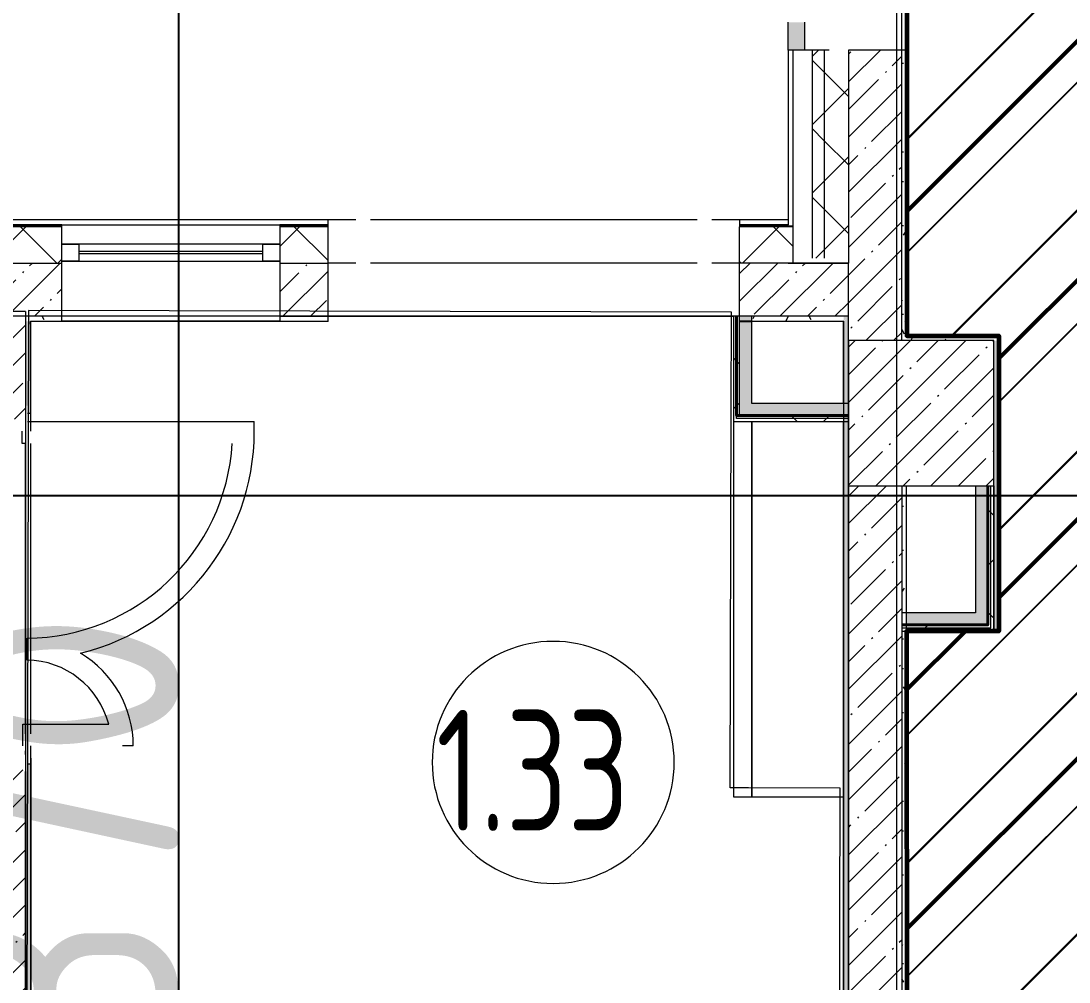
# Model space of a CAD drawing. Header units: millimetres. Extents: x -213911 to 415037, y -3642 to 107391.
# Drawn here: x 38806 to 43136, y 20514 to 24484 of the extents above; entities that cross this region are included whole.
import ezdxf

# ---------------------------------------------------------------- set-up
doc = ezdxf.new("R2010")
doc.units = ezdxf.units.MM
for name, color, linetype, lineweight in [('2)CF1', 5, 'Continuous', 30), ('5.5) Перег WD5', 3, 'Continuous', 40), ('7.20) Демонтаж монтаж', 5, 'Continuous', 60), ('7.4) Одноур. пот. с утеплителем.', 6, 'Continuous', 50), ('7.5.2) Окраска опуска белая', 220, 'Continuous', 60), ('A-AREA-BNDY', 7, 'Continuous', 5), ('A-AREA-IDEN', 7, 'Continuous', 9), ('A-FLOR', 7, 'Continuous', 9), ('A-GLAZ', 7, 'Continuous', 9), ('A-GLAZ-1', 7, 'Continuous', 5), ('A-WALL', 7, 'Continuous', 5), ('I-WALL', 7, 'Continuous', 5), ('S-COLS', 7, 'Continuous', 9), ('S-COLS-1', 7, 'Continuous', 5), ('S-STRS-MBND', 7, 'Continuous', 9), ('Оси', 7, 'Continuous', 9)]:
    doc.layers.add(name, color=color, linetype=linetype, lineweight=lineweight)
doc.layers.add('3) CF3 монтаж', color=152, linetype='Continuous')
doc.layers.add('A-FLOR-PATT-1', color=7, linetype='Continuous', lineweight=9, true_color=0xeef6ff, transparency=0.5)
doc.layers.add('A-WALL-1', color=9, linetype='Continuous', lineweight=5, true_color=0x808080)
doc.layers.add('A-WALL-FNSH-1', color=9, linetype='Continuous', lineweight=5, true_color=0x808080)
doc.styles.add('ISOCPEUR_1', font='isocpeur.ttf', dxfattribs={"height": 350})
doc.styles.add('ISOCPEUR_4', font='isocpeur.ttf', dxfattribs={"width": 0.9, "height": 1000})
doc.styles.add('СПДС', font='ГОСТ тип А.ttf', dxfattribs={"width": 0.9})
doc.dimstyles.new('ISO-2_0_0_9К_Средний_округл2', dxfattribs={"dimscale": 304.8, "dimtxt": 199.196235, "dimasz": 0.492126, "dimexe": 0.393701, "dimexo": 0, "dimgap": 0, "dimtad": 1, "dimdec": 0, "dimrnd": 10, "dimzin": 0, "dimdsep": 46, "dimtxsty": 'ISOCPEUR_1', "dimblk1": 'OBLIQUE', "dimblk2": 'OBLIQUE', "dimsah": 1, "dimcen": 0.09, "dimdle": 0.393701, "dimazin": 0, "dimtfac": 1, "dimtdec": 4, "dimtix": 1, "dimtmove": 0, "dimatfit": 3, "dimfxl": 1, "dimtvp": 1, "dimtolj": 1, "dimtzin": 0, "dimarcsym": 2})
doc.dimstyles.new('ISO-2_0_0_9К_Средний_округл2_1', dxfattribs={"dimscale": 304.8, "dimtxt": 995.981176, "dimasz": 2.46063, "dimexe": 1.968504, "dimexo": 0, "dimgap": 0, "dimtad": 1, "dimdec": 0, "dimrnd": 10, "dimzin": 0, "dimdsep": 46, "dimtxsty": 'ISOCPEUR_4', "dimblk1": 'OBLIQUE', "dimblk2": 'OBLIQUE', "dimsah": 1, "dimcen": 0.09, "dimdle": 1.968504, "dimazin": 0, "dimtfac": 1, "dimtdec": 4, "dimtix": 1, "dimtmove": 0, "dimatfit": 3, "dimfxl": 1, "dimtvp": 1, "dimtolj": 1, "dimtzin": 0, "dimarcsym": 2})
pattern_1 = [(45, (64.7, -136.06), (-114.04925, 114.04925), []), (45, (178.75, -136.06), (-114.04925, 114.04925), [201.612, -40.322, 6.706, -33.617])]
pattern_2 = [(45, (64.7, -136.06), (-141.42136, 141.42136), []), (135, (64.7, -136.06), (-141.42136, -141.42136), [])]
pattern_3 = [(0, (64.7, -136.06), (243.84, 60.96), [20.117, -162.763, 20.117, -162.763, -975.36]), (0, (64.7, -136.06), (243.84, 60.96), [-365.76, 20.117, -345.643, 20.117, -162.763, -426.72]), (0, (64.7, -136.06), (243.84, 60.96), [-914.4, 20.117, -101.803, 20.117, -284.683]), (120, (156.14, -105.58), (-174.71291, 180.691634), [20.117, -162.763, 20.117, -162.763, -975.36]), (120, (156.14, -105.58), (-174.71291, 180.691634), [-365.76, 20.117, -345.643, 20.117, -162.763, -426.72]), (120, (156.14, -105.58), (-174.71291, 180.691634), [-914.4, 20.117, -101.803, 20.117, -284.683]), (240, (186.62, 16.34), (-69.12709, -241.651634), [20.117, -162.763, 20.117, -162.763, -975.36]), (240, (186.62, 16.34), (-69.12709, -241.651634), [-365.76, 20.117, -345.643, 20.117, -162.763, -426.72]), (240, (186.62, 16.34), (-69.12709, -241.651634), [-914.4, 20.117, -101.803, 20.117, -284.683])]
pattern_4 = [(45, (64.7, -136.06), (-212.132, 212.132), []), (135, (64.7, -136.06), (-212.132, -212.132), [])]

# ---------------------------------------------------------------- blocks, each defined once
blk = doc.blocks.new('BSC_Колонна _Прямоугольная - 600х600-V42-Объем проектирования 1 этажа')
at = {"layer": 'S-COLS-1'}
h = blk.add_hatch(dxfattribs=at)
h.set_pattern_fill('FP_68', color=256, style=0, pattern_type=2)
h.set_pattern_definition([(45, (-42460, -23000), (-114.04925, 114.04925), []), (45, (-42345.95, -23000), (-114.04925, 114.04925), [201.613, -40.323, 6.706, -33.617])])
h.paths.add_polyline_path([(-300, -300), (300, -300), (300, 300), (-300, 300), (-300, -217.7)])
for p, q in [((300, 300), (-300, 300)), ((-300, 300), (-300, -300)), ((300, -300), (300, 300)), ((-300, -300), (300, -300))]:
    blk.add_line(p, q, dxfattribs=at)
blk = doc.blocks.new('120_Окно_СКБ_1Ст - 120_Окно_СКБ_1Ст 900х2500_h_ глухое-23537403-Объем проектирования 1 этажа')
at = {"layer": 'A-GLAZ'}
for p, q in [((-450, -67), (-450, 3)), ((-450, 3), (-380, 3)), ((-380, 3), (-380, -67)), ((380, -67), (380, 3)), ((380, 3), (450, 3)), ((450, 3), (450, -67)), ((-380, -67), (-450, -67)), ((450, -67), (380, -67))]:
    blk.add_line(p, q, dxfattribs=at)
at = {"layer": 'A-GLAZ-1'}
for p, q in [((450, 3), (-450, 3)), ((380, -27), (-380, -27)), ((380, -37), (-380, -37)), ((-450, -67), (450, -67))]:
    blk.add_line(p, q, dxfattribs=at)
blk = doc.blocks.new('Зашивка приборов отопления6 - Зашивка приборов отопления-33276534-Объем проектирования 1 этажа')
at = {"layer": 'A-WALL'}
for p, q in [((75235, 535), (73684.6, 535)), ((73684.6, 535), (73684.6, 460)), ((73684.6, 460), (73684.6, 80)), ((73684.6, 460), (75235, 460)), ((75235, 460), (73685, 460)), ((73685, 460), (73685, 80))]:
    blk.add_line(p, q, dxfattribs=at)
blk = doc.blocks.new('Марка_Помещения - Номер-25198446-Объем проектирования 1 этажа')
at = {"layer": 'A-AREA-IDEN'}
for start, end in [(360, 180), (180, 360)]:
    blk.add_arc((0, 0), 2.5, start, end, dxfattribs=at)
blk = doc.blocks.new('_Oblique')
at = {"color": 0, "linetype": 'ByBlock', "lineweight": -2}
blk.add_line((-0.5, -0.5), (0.5, 0.5), dxfattribs=at)
blk = doc.blocks.new('*D2019')
at = {"layer": '5.5) Перег WD5', "color": 0, "lineweight": -2, "transparency": 16777216}
for p, q in [((34274.7, 22501.5), (34274.7, 22643.4)), ((34604.7, 22501.5), (34604.7, 22643.4)), ((34154.7, 22523.4), (34604.7, 22523.4)), ((34604.7, 22523.4), (87153.3, 22523.4))]:
    blk.add_line(p, q, dxfattribs=at)
at = {"layer": 'Defpoints', "color": 0, "transparency": 16777216}
for p in [(34604.7, 22523.4), (34274.7, 22501.5), (34604.7, 22501.5)]:
    blk.add_point(p, dxfattribs=at)
at = {"layer": '5.5) Перег WD5', "color": 0, "lineweight": -2, "transparency": 16777216, "xscale": 304.8, "yscale": 304.8, "zscale": 304.8, "rotation": 180}
blk.add_blockref('_Oblique', (34274.7, 22523.4), dxfattribs=at)
at = {"layer": '5.5) Перег WD5', "color": 0, "lineweight": -2, "transparency": 16777216, "xscale": 304.8, "yscale": 304.8, "zscale": 304.8}
blk.add_blockref('_Oblique', (34604.7, 22523.4), dxfattribs=at)
at = {"layer": '5.5) Перег WD5', "color": 0, "lineweight": 25, "transparency": 16777216, "insert": (86593.3, 22990.1), "char_height": 350, "width": 455.087, "attachment_point": 1, "line_spacing_factor": 1.149209, "style": 'ISOCPEUR_1'}
blk.add_mtext('\\A1;330', dxfattribs=at)
blk = doc.blocks.new('*D2164')
at = {"layer": '7.4) Одноур. пот. с утеплителем.', "color": 0, "lineweight": -2, "transparency": 16777216}
for p, q in [((36794.8, 27343.9), (36794.8, 12524.5)), ((42845.2, 26743.9), (36194.8, 26743.9)), ((45995.7, 13124.5), (36194.8, 13124.5))]:
    blk.add_line(p, q, dxfattribs=at)
at = {"layer": 'Defpoints', "color": 0, "transparency": 16777216}
for p in [(42845.2, 26743.9), (36794.8, 13124.5), (45995.7, 13124.5)]:
    blk.add_point(p, dxfattribs=at)
at = {"layer": '7.4) Одноур. пот. с утеплителем.', "color": 0, "lineweight": -2, "transparency": 16777216, "xscale": 750, "yscale": 750, "zscale": 750}
for p, rotation in [((36794.8, 26743.9), 90), ((36794.8, 13124.5), 270)]:
    blk.add_blockref('_Oblique', p, dxfattribs=dict(at, rotation=rotation))
at = {"layer": '7.4) Одноур. пот. с утеплителем.', "color": 0, "lineweight": 25, "transparency": 16777216, "insert": (36294.8, 19934.2), "char_height": 1000, "attachment_point": 5, "rotation": 90, "style": 'ISOCPEUR_4'}
blk.add_mtext('\\A1;13620', dxfattribs=at)
blk = doc.blocks.new('*D2165')
at = {"layer": '7.4) Одноур. пот. с утеплителем.', "color": 0, "lineweight": -2, "transparency": 16777216}
for p, q in [((39458.5, 14371.9), (39458.5, 26943.9)), ((42464.7, 26343.9), (38858.5, 26343.9)), ((42465.7, 14971.9), (38858.5, 14971.9))]:
    blk.add_line(p, q, dxfattribs=at)
at = {"layer": 'Defpoints', "color": 0, "transparency": 16777216}
for p in [(39458.5, 26343.9), (42464.7, 26343.9), (42465.7, 14971.9)]:
    blk.add_point(p, dxfattribs=at)
at = {"layer": '7.4) Одноур. пот. с утеплителем.', "color": 0, "lineweight": -2, "transparency": 16777216, "xscale": 750, "yscale": 750, "zscale": 750}
for p, rotation in [((39458.5, 26343.9), 90), ((39458.5, 14971.9), 270)]:
    blk.add_blockref('_Oblique', p, dxfattribs=dict(at, rotation=rotation))
at = {"layer": '7.4) Одноур. пот. с утеплителем.', "color": 0, "lineweight": 25, "transparency": 16777216, "insert": (38958.5, 20657.9), "char_height": 1000, "attachment_point": 5, "rotation": 90, "style": 'ISOCPEUR_4'}
blk.add_mtext('\\A1;11370', dxfattribs=at)

msp = doc.modelspace()

# ---------------------------------------------------------------- hatches: boundary and pattern name
at = {"layer": '2)CF1'}
h = msp.add_hatch(dxfattribs=at)
h.set_pattern_fill('ANSI31', color=256, scale=222)
h.set_pattern_definition([(45, (42224.7, 26743.94), (-498.404, 498.404), [])])
h.paths.add_polyline_path([(54824.7, 12184.4), (54834.7, 11783.9), (56620, 11784.9), (56620, 15695.7), (57414.7, 15695.7), (57386.7, 18691.9), (57966.7, 18821.5), (57966.7, 20355.9), (51436.7, 20355.9), (51436.7, 26313.9), (50903.7, 26313.9), (50903.7, 26722.9), (48844.7, 26743.9), (48845.7, 26343.4), (47749.7, 26343.4), (47724.7, 26363.9), (47703.7, 26742.9), (42845.7, 26742.9), (42845.7, 26363.9), (42465.7, 26343.9), (42465.7, 26063.9), (42224.7, 26038.9), (42224.7, 24363.9), (42444.7, 24363.9), (42527.9, 23183.9), (42845.7, 23184.9), (42845.7, 21962.9), (42465.7, 21962.9), (42465.7, 20164.9), (42824.7, 20164.9), (42845.7, 19563.9), (42465.7, 19562.9), (42465.7, 17764.9), (42845.7, 17764.9), (42845.7, 16542.9), (42465.7, 16542.9), (42465.7, 14971.9), (45995.7, 14966.4), (46024.7, 11803.9), (48203.7, 11773.9), (48203.7, 11784.9), (48845.7, 11784.9), (48895.7, 11803.9), (51723.7, 11803.9), (51723.7, 11774.4), (52422.4, 11795.4), (52378.6, 11763.9), (54214.7, 11783.9), (54214.7, 12225.4), (54832.7, 12225.4)])
edge = h.paths.add_edge_path(flags=16)
edge.add_arc((48509.6, 16886.5), 491.7, 0, 360)
edge = h.paths.add_edge_path(flags=16)
edge.add_arc((54504.8, 16876.5), 491.7, 0, 360)
edge = h.paths.add_edge_path(flags=16)
edge.add_arc((48534.1, 22870.2), 491.7, 0, 360)
h.paths.add_polyline_path([(45995.7, 13523.9), (56612, 13523.9), (56612, 11784.9), (45995.7, 11784.9)], flags=17)
at = {"layer": '3) CF3 монтаж'}
h = msp.add_hatch(dxfattribs=at)
h.set_pattern_fill('ANSI31', color=256, scale=222)
h.paths.add_polyline_path([(45500.9, 10997.9), (45500.9, 13517.9), (46002.9, 13517.9), (46002.9, 11796.9), (48210.9, 11796.9), (48210.9, 12177.9), (48852.9, 12177.9), (48852.9, 11796.9), (51780.9, 11796.9), (51780.9, 12177.9), (56619.1, 12177.9), (56619.1, 15688.7), (57393.9, 15688.7), (57393.9, 18684.9), (57980.9, 18684.9), (57980.9, 20355.9), (51850.9, 20355.2), (51715.7, 20318.8), (51715.6, 20355.9), (51450.9, 20355.9), (51450.9, 20619.7), (51414.5, 20619.7), (51450.9, 20754.9), (51450.9, 26334.9), (50910.9, 26334.9), (50910.9, 26715.9), (48852.9, 26715.9), (48852.9, 26335.9), (47710.9, 26335.9), (47710.9, 26735.9), (42852.9, 26735.9), (42852.9, 26335.9), (42472.9, 26335.9), (42472.9, 23177.9), (42852.9, 23177.9), (42852.9, 16535.9), (42472.9, 16535.9), (42472.9, 14960.4), (46002.9, 14960.4), (46002.9, 14579.5), (45500.9, 14579.5), (45500.9, 14838.4), (42852.9, 14838.4), (42852.9, 10997.9), (44140.1, 10997.9)])
h.paths.add_polyline_path([(48496.8, 16423.3), (48416.5, 16437.3), (48351.5, 16459.2), (48279.8, 16498.7), (48223.3, 16543), (48173.6, 16596.8), (48132.8, 16658.6), (48101.9, 16728.8), (48083.6, 16798.9), (48076.9, 16873.7), (48151.9, 16874.2), (48159.9, 16801.3), (48177, 16741), (48206.9, 16679.9), (48249.8, 16622.8), (48296.8, 16578.4), (48353.8, 16541.2), (48416.5, 16514.9), (48482.9, 16500.1), (48550.9, 16497.4), (48618.3, 16506.9), (48682.9, 16528.2), (48742.7, 16560.8), (48795.7, 16603.4), (48840.3, 16654.9), (48874.9, 16713.4), (48898.6, 16777.2), (48910.5, 16844.2), (48909.8, 16914.9), (48897.9, 16979.2), (48873.7, 17042.8), (48838.7, 17101.1), (48793.8, 17152.3), (48740.4, 17194.6), (48680.5, 17226.7), (48615.7, 17247.6), (48548.2, 17256.6), (48480.3, 17253.4), (48413.9, 17238.2), (48347.6, 17208.8), (48294.7, 17173.8), (48245.5, 17126.7), (48205.6, 17071.6), (48176.1, 17010.3), (48158, 16944.7), (48151.6, 16876.9), (48076.9, 16877.1), (48083.1, 16951.7), (48101.9, 17025.4), (48131.6, 17093.3), (48172.6, 17156.1), (48223.4, 17211.4), (48282.6, 17257.6), (48351.4, 17294.3), (48426.4, 17319), (48496, 17330.3), (48568.6, 17330.4), (48649.4, 17315.9), (48713.7, 17294), (48783.5, 17255.6), (48842.8, 17208.6), (48890.2, 17157.4), (48931.4, 17094.7), (48961.8, 17026), (48980.4, 16953.3), (48986.9, 16878.5), (48981, 16803.7), (48960.5, 16725.5), (48932.9, 16662), (48889.2, 16595.7), (48840.3, 16542.5), (48776.5, 16493.9), (48716.7, 16461.1), (48645.8, 16436.4), (48571.8, 16423.7), (48499.3, 16423.3)], flags=16)
h.paths.add_polyline_path([(54809.9, 16598.9), (54253.9, 16598.9), (54253.9, 17154.9), (54809.9, 17154.9)], flags=16)
h.paths.add_polyline_path([(48727.3, 16626.9), (48281.9, 16626.9), (48281.9, 17126.9), (48781.9, 17126.9), (48781.9, 16626.9), (48742.7, 16626.9)], flags=16)
h.paths.add_polyline_path([(51451.1, 19954.9), (51414.8, 20090.1), (51487.3, 20090.2)], flags=16)
h.paths.add_polyline_path([(51186.1, 20318.5), (51050.9, 20354.7), (51186.1, 20391)], flags=16)
h.paths.add_polyline_path([(48500.9, 22403), (48426.8, 22414.2), (48355.6, 22437.4), (48289.2, 22472.1), (48226.6, 22520), (48176.5, 22573.1), (48135.1, 22634.4), (48104.1, 22702), (48084.5, 22774.1), (48077, 22848.2), (48118, 22849.7), (48117.3, 22856.9), (48076.9, 22856.9), (48083, 22931.6), (48101.4, 23004.2), (48131.4, 23072.9), (48176, 23139.7), (48222.9, 23190.9), (48281.9, 23237.1), (48350.7, 23274), (48420.5, 23297.9), (48492.3, 23310.2), (48567.2, 23310.5), (48641.1, 23298.6), (48712.1, 23274.7), (48781.9, 23236.6), (48841.3, 23189.9), (48888.8, 23139.1), (48930.3, 23076.7), (48961, 23008.3), (48980, 22935.9), (48986.9, 22861.3), (48981.4, 22786.5), (48961.2, 22707.8), (48934.4, 22644.8), (48890.8, 22577.9), (48841.8, 22524.1), (48781.9, 22477.1), (48720.1, 22442.7), (48647, 22416.9), (48575.8, 22404), (48503.4, 22403)], flags=16)
h.paths.add_polyline_path([(42852.7, 14838.4), (45486.7, 14838.4), (45486.7, 11011.9), (42852.7, 11011.9)], flags=17)
h.paths.add_polyline_path([(45995.7, 13523.9), (56612, 13523.9), (56612, 12163.9), (51774.7, 12163.9), (51773.7, 11784.9), (45994.7, 11784.9)], flags=16)
at = {"layer": '7.20) Демонтаж монтаж', "lineweight": 25}
h = msp.add_hatch(dxfattribs=at)
h.set_pattern_fill('ANSI31', color=256, scale=222)
h.paths.add_polyline_path([(45995.7, 14967.4), (56612, 14967.4), (56612, 15695.7), (57386.7, 15695.7), (57386.7, 18691.9), (57966.7, 18691.9), (57966.7, 20355.9), (51436.7, 20355.9), (51436.7, 26342.9), (50904.7, 26342.9), (50903.7, 26722.9), (48845.7, 26723.9), (48844.7, 26343.4), (47703.7, 26343.4), (47703.7, 26742.9), (42845.7, 26742.9), (42845.7, 26343.9), (42465.7, 26342.9), (42465.7, 23183.9), (42845.7, 23183.9), (42845.7, 21963.9), (42464.7, 21963.9), (42465.7, 20163.9), (42844.7, 20163.9), (42844.7, 19563.9), (42465.7, 19562.9), (42444.7, 17763.9), (42845.7, 17763.9), (42845.7, 16542.9), (42465.7, 16543.9), (42465.7, 14971.9)])
at = {"layer": '7.4) Одноур. пот. с утеплителем.'}
h = msp.add_hatch(dxfattribs=at)
h.set_pattern_fill('ANSI31', color=256, scale=220)
h.paths.add_polyline_path([(45995.7, 14967.4), (56612, 14967.4), (56612, 15695.7), (57386.7, 15695.7), (57386.7, 18691.9), (57966.7, 18691.9), (57966.7, 20355.9), (51436.7, 20355.9), (51436.7, 26342.9), (50904.7, 26342.9), (50903.7, 26722.9), (48845.7, 26723.9), (48844.7, 26343.4), (47703.7, 26343.4), (47703.7, 26742.9), (42845.7, 26742.9), (42845.7, 26343.9), (42465.7, 26342.9), (42465.7, 23183.9), (42845.7, 23183.9), (42845.7, 21963.9), (42464.7, 21963.9), (42465.7, 20163.9), (42844.7, 20163.9), (42844.7, 19563.9), (42465.7, 19562.9), (42444.7, 17763.9), (42845.7, 17763.9), (42845.7, 16542.9), (42465.7, 16543.9), (42465.7, 14971.9)])
at = {"layer": 'A-FLOR-PATT-1'}
h = msp.add_hatch(color=256, dxfattribs=at)
h.paths.add_polyline_path([(41974.7, 24363.9), (42044.7, 24363.9), (42044.7, 24478.9), (41974.7, 24478.9)])
h.paths.add_polyline_path([(41994.7, 24538.9), (42044.7, 24538.9), (42044.7, 25888.9), (41974.7, 25888.9), (41974.7, 24538.9)])
h.paths.add_polyline_path([(41974.7, 25948.9), (42044.7, 25948.9), (42044.7, 26063.9), (41974.7, 26063.9)])
at = {"layer": 'A-WALL'}
h = msp.add_hatch(dxfattribs=at)
h.set_pattern_fill('FP_24', color=256, style=0, pattern_type=2)
h.set_pattern_definition(pattern_2)
h.paths.add_polyline_path([(42124.7, 23503.7), (42124.7, 24363.9), (42074.7, 24363.9), (42074.7, 23503.7)])
h.paths.add_polyline_path([(42074.7, 26063.9), (42124.7, 26063.9), (42124.7, 27193.9), (42074.7, 27193.9), (42074.7, 26279.9)])
h = msp.add_hatch(dxfattribs=at)
h.set_pattern_fill('FP_24', color=256, style=0, pattern_type=2)
h.set_pattern_definition(pattern_2)
h.paths.add_polyline_path([(42203.9, 23503.7), (42224.7, 23503.7), (42224.7, 24363.9), (42124.7, 24363.9), (42124.7, 23503.7)])
h.paths.add_polyline_path([(42144.7, 26063.9), (42224.7, 26063.9), (42224.7, 27193.9), (42124.7, 27193.9), (42124.7, 26063.9)])
h = msp.add_hatch(dxfattribs=at)
h.set_pattern_fill('FP_24', color=256, style=0, pattern_type=2)
h.set_pattern_definition(pattern_2)
h.paths.add_polyline_path([(41974.7, 23483.9), (41994.7, 23483.9), (41994.7, 23633.7), (41774.7, 23633.7), (41774.7, 23483.9), (41824.7, 23483.9)])
h.paths.add_polyline_path([(38607, 23483.9), (38974.7, 23483.9), (38974.7, 23633.7), (38554.7, 23633.7), (38555, 23483.9), (38604.7, 23483.9)])
h.paths.add_polyline_path([(39874.7, 23483.9), (40074.7, 23483.9), (40074.7, 23633.7), (39874.7, 23633.7), (39874.7, 23491.7)])
at = {"layer": 'I-WALL'}
h = msp.add_hatch(dxfattribs=at)
h.set_pattern_fill('FP_1', color=256, style=0, pattern_type=2)
h.set_pattern_definition(pattern_1)
h.paths.add_polyline_path([(42354.1, 23163.9), (42444.7, 23163.9), (42444.7, 24363.9), (42224.7, 24363.9), (42224.7, 23163.9)])
h.paths.add_polyline_path([(42224.7, 26063.9), (42444.7, 26063.9), (42444.7, 26363.9), (42224.7, 26363.9), (42224.7, 26356.2)])
h = msp.add_hatch(dxfattribs=at)
h.set_pattern_fill('FP_191', color=256, style=0, pattern_type=2)
h.set_pattern_definition(pattern_3)
h.paths.add_polyline_path([(42444.7, 23163.9), (42464.7, 23163.9), (42464.7, 23183.9), (42457, 23176.3)])
h.paths.add_polyline_path([(42444.7, 23163.9), (42464.7, 23184.9), (42464.7, 24363.9), (42444.7, 24363.9), (42444.7, 23176.3)])
h.paths.add_polyline_path([(42444.7, 26063.9), (42464.7, 26063.9), (42464.7, 26343.9), (42444.7, 26342.8)])
h = msp.add_hatch(dxfattribs=at)
h.set_pattern_fill('FP_1', color=256, style=0, pattern_type=2)
h.set_pattern_definition(pattern_1)
h.paths.add_polyline_path([(42204.7, 23263.9), (42224.7, 23263.9), (42224.5, 23483.9), (41774.7, 23483.9), (41774.7, 23263.9), (42163.4, 23263.9)])
h.paths.add_polyline_path([(40074.7, 23263.9), (40074.7, 23483.9), (39874.7, 23483.7), (39874.7, 23263.9)])
h.paths.add_polyline_path([(38824.7, 23263.9), (38974.7, 23263.9), (38974.7, 23483.9), (38604.7, 23483.7), (38604.7, 23284.2), (38824.7, 23284.2)])
h = msp.add_hatch(dxfattribs=at)
h.set_pattern_fill('FP_1', color=256, style=0, pattern_type=2)
h.set_pattern_definition(pattern_1)
h.paths.add_polyline_path([(38824.7, 10313.9), (38822.6, 11988.9), (38604.7, 11988.9), (38604.7, 10313.9)])
h.paths.add_polyline_path([(38604.7, 13388.9), (38824.7, 13388.9), (38824.7, 21439.2), (38604.7, 21439.2), (38604.7, 14696.4)])
h.paths.add_polyline_path([(38744.7, 22839.2), (38824.7, 22839.2), (38824.7, 23284.2), (38604.7, 23284.2), (38604.7, 22839.2)])
h = msp.add_hatch(dxfattribs=at)
h.set_pattern_fill('FP_191', color=256, style=0, pattern_type=2)
h.set_pattern_definition(pattern_3)
h.paths.add_polyline_path([(41824.7, 23243.9), (42204.7, 23243.9), (42204.7, 23263.9), (41824.7, 23263.9)])
h.paths.add_polyline_path([(38824.7, 23243.9), (38974.7, 23243.9), (38974.7, 23263.9), (38824.7, 23263.9)])
h.paths.add_polyline_path([(39874.7, 23243.9), (40074.7, 23243.9), (40074.7, 23263.9), (39874.7, 23263.9)])
h = msp.add_hatch(dxfattribs=at)
h.set_pattern_fill('FP_192', color=256, style=0, pattern_type=2)
h.set_pattern_definition(pattern_4)
h.paths.add_polyline_path([(41762.2, 22828.9), (41762.2, 23263.9), (41749.7, 23263.9), (41749.7, 22828.9)])
h = msp.add_hatch(dxfattribs=at)
h.set_pattern_fill('FP_192', color=256, style=0, pattern_type=2)
h.set_pattern_definition(pattern_4)
h.paths.add_polyline_path([(41762.2, 22841.4), (41774.7, 22841.4), (41774.7, 23263.9), (41762.2, 23263.9), (41762.2, 22903.9)])
for points in [[(41774.7, 22853.9), (41824.7, 22853.9), (41824.7, 23263.9), (41774.7, 23263.9), (41774.7, 23084.2)], [(41824.7, 22853.9), (42204.7, 22853.9), (42204.7, 22903.9), (41824.7, 22903.9)], [(42799.7, 21988.9), (42799.7, 22563.9), (42749.7, 22563.9), (42749.7, 21988.9)]]:
    msp.add_hatch(color=256, dxfattribs=at).paths.add_polyline_path(points)
h = msp.add_hatch(dxfattribs=at)
h.set_pattern_fill('FP_191', color=256, style=0, pattern_type=2)
h.set_pattern_definition(pattern_3)
h.paths.add_polyline_path([(42224.7, 15083.9), (42224.7, 23263.9), (42204.7, 23242.9), (42204.7, 15083.9)])
h.paths.add_polyline_path([(42204.7, 23243.9), (42224.7, 23263.9), (42204.7, 23263.9)])
h = msp.add_hatch(dxfattribs=at)
h.set_pattern_fill('FP_191', color=256, style=0, pattern_type=2)
h.set_pattern_definition(pattern_3)
h.paths.add_polyline_path([(38844.7, 15063.9), (38844.7, 21414.2), (38832.7, 21414.2), (38832.7, 21384.2), (38824.7, 21384.2), (38824.7, 15063.9)])
h.paths.add_polyline_path([(38844.7, 22864.2), (38844.7, 23242.9), (38824.7, 23243.9), (38826.3, 22894.2), (38832.7, 22894.2), (38832.7, 22864.2)])
h = msp.add_hatch(dxfattribs=at)
h.set_pattern_fill('FP_191', color=256, style=0, pattern_type=2)
h.set_pattern_definition(pattern_3)
h.paths.add_polyline_path([(42550.4, 23163.9), (42844.7, 23163.9), (42844.7, 23183.9), (42464.7, 23183.9), (42464.7, 23163.9), (42548.7, 23163.9)])
h = msp.add_hatch(dxfattribs=at)
h.set_pattern_fill('FP_191', color=256, style=0, pattern_type=2)
h.set_pattern_definition(pattern_3)
h.paths.add_polyline_path([(42844.7, 16543.9), (42844.7, 17763.9), (42824.7, 17763.9), (42824.7, 16543.9)])
h.paths.add_polyline_path([(42824.7, 19563.9), (42844.7, 19564.4), (42843.6, 20163.9), (42824.7, 20163.9), (42824.7, 19564.4)])
h.paths.add_polyline_path([(42844.7, 21963.9), (42844.7, 23163.9), (42824.7, 23163.9), (42824.7, 21963.9)])
h = msp.add_hatch(dxfattribs=at)
h.set_pattern_fill('FP_192', color=256, style=0, pattern_type=2)
h.set_pattern_definition(pattern_4)
h.paths.add_polyline_path([(42050.7, 22828.9), (42204.7, 22828.9), (42204.7, 22841.4), (41762.2, 22841.4), (41762.2, 22828.9), (42034.7, 22828.9)])
h = msp.add_hatch(dxfattribs=at)
h.set_pattern_fill('FP_192', color=256, style=0, pattern_type=2)
h.set_pattern_definition(pattern_4)
h.paths.add_polyline_path([(42034.7, 22841.4), (42204.7, 22841.4), (42204.7, 22853.9), (41774.7, 22853.9), (41774.7, 22841.4), (41824.7, 22841.4)])
h = msp.add_hatch(dxfattribs=at)
h.set_pattern_fill('FP_1', color=256, style=0, pattern_type=2)
h.set_pattern_definition(pattern_1)
h.paths.add_polyline_path([(42224.7, 17163.9), (42444.7, 17163.9), (42444.7, 22563.9), (42224.7, 22563.9), (42224.7, 17346.4)])
h = msp.add_hatch(dxfattribs=at)
h.set_pattern_fill('FP_191', color=256, style=0, pattern_type=2)
h.set_pattern_definition(pattern_3)
h.paths.add_polyline_path([(42464.7, 17163.9), (42464.7, 17688.9), (42444.7, 17688.9), (42444.7, 17163.9)])
h.paths.add_polyline_path([(42458, 17738.9), (42464.7, 17738.9), (42464.7, 17763.9)])
h.paths.add_polyline_path([(42444.7, 17763.9), (42464.7, 17764.9), (42463.3, 20294.3), (42464.7, 20293.3), (42464.7, 22563.9), (42444.7, 22563.9), (42446.8, 22038.9), (42447.2, 22038.9), (42444.7, 21963.9), (42444.7, 17876.3)])
h = msp.add_hatch(dxfattribs=at)
h.set_pattern_fill('FP_192', color=256, style=0, pattern_type=2)
h.set_pattern_definition(pattern_4)
h.paths.add_polyline_path([(42812.2, 21976.4), (42812.2, 22563.9), (42799.7, 22563.9), (42799.7, 21976.4)])
h = msp.add_hatch(dxfattribs=at)
h.set_pattern_fill('FP_192', color=256, style=0, pattern_type=2)
h.set_pattern_definition(pattern_4)
h.paths.add_polyline_path([(42824.7, 21963.9), (42824.7, 22563.9), (42812.2, 22563.9), (42812.2, 21963.9)])
h = msp.add_hatch(color=256, dxfattribs=at)
h.paths.add_polyline_path([(42550.5, 21988.9), (42749.7, 21988.9), (42749.7, 22038.9), (42464.7, 22038.9), (42464.7, 21988.9)])
h.paths.add_polyline_path([(42445.5, 21988.9), (42447.2, 22038.9), (42444.7, 22038.9), (42444.7, 21988.9)])
h = msp.add_hatch(dxfattribs=at)
h.set_pattern_fill('FP_192', color=256, style=0, pattern_type=2)
h.set_pattern_definition(pattern_4)
h.paths.add_polyline_path([(42749.7, 21976.4), (42799.7, 21976.4), (42799.7, 21988.9), (42464.7, 21988.1), (42464.7, 21976.4), (42550.5, 21976.4)])
h = msp.add_hatch(dxfattribs=at)
h.set_pattern_fill('FP_192', color=256, style=0, pattern_type=2)
h.set_pattern_definition(pattern_4)
h.paths.add_polyline_path([(42812.2, 21963.9), (42812.2, 21976.4), (42464.7, 21975.6), (42464.7, 21963.9), (42799.7, 21963.9)])

# ---------------------------------------------------------------- linework, layer by layer
at = {"layer": '5.5) Перег WD5'}
for points in [[(41762.2, 23263.9), (41762.2, 22853.9), (42224.7, 22853.9)], [(42799.7, 22563.9), (42799.7, 21988.9), (42444.7, 21988.9)]]:
    msp.add_lwpolyline(points, dxfattribs=at)
at = {"layer": '7.4) Одноур. пот. с утеплителем.'}
msp.add_lwpolyline([(48844.7, 26343.4), (47703.7, 26343.4), (47703.7, 26742.9), (42845.7, 26742.9), (42845.7, 26343.9), (42465.7, 26342.9), (42465.7, 23183.9), (42845.7, 23183.9), (42845.7, 21963.9), (42464.7, 21963.9), (42465.7, 20163.9), (42844.7, 20163.9), (42844.7, 19563.9), (42465.7, 19562.9), (42444.7, 17763.9), (42845.7, 17763.9), (42845.7, 16542.9), (42465.7, 16543.9), (42465.7, 14971.9), (45995.7, 14967.4), (56612, 14967.4)], dxfattribs=at)
at = {"layer": '7.5.2) Окраска опуска белая'}
msp.add_lwpolyline([(48844.7, 26343.4), (47703.7, 26343.4), (47703.7, 26742.9), (42845.7, 26742.9), (42845.7, 26343.9), (42465.7, 26342.9), (42465.7, 23183.9), (42845.7, 23183.9), (42845.7, 21963.9), (42464.7, 21963.9), (42465.7, 20163.9), (42844.7, 20163.9), (42844.7, 19563.9), (42465.7, 19562.9), (42444.7, 17763.9), (42845.7, 17763.9), (42845.7, 16542.9), (42465.7, 16543.9), (42465.7, 14971.9), (45995.7, 14967.4), (56612, 14967.4)], dxfattribs=at)
at = {"layer": 'A-AREA-BNDY', "flags": 128}
msp.add_lwpolyline([(41740.7, 23280.6), (38836.7, 23287.4), (38817.6, 15139.4), (42175.6, 15131.5), (42190.1, 21315.1), (41811.1, 21315.9), (41736.1, 21316.1), (41739.8, 22876.6)], close=True, dxfattribs=at)
at = {"layer": 'A-FLOR'}
for p, q in [((42444.7, 24363.9), (42444.7, 26063.9)), ((41974.7, 24363.9), (41974.7, 24478.9)), ((42464.7, 24363.9), (42444.7, 24363.9)), ((42464.7, 23441.2), (42464.7, 24363.9)), ((42464.7, 23276), (42464.7, 23438.9)), ((40074.7, 23263.9), (41749.7, 23263.9)), ((42464.7, 23245), (42464.7, 23274.9)), ((42464.7, 23184.9), (42464.7, 23244.7)), ((42527.9, 23183.9), (42464.7, 23183.9)), ((42844.7, 23183.9), (42529.3, 23183.9)), ((42844.7, 21963.9), (42844.7, 23183.9)), ((38844.7, 22864.2), (38844.7, 22789.2)), ((38832.7, 22829.2), (39768.9, 22829.2)), ((38810.6, 22739.2), (38810.6, 22789.2)), ((38824.7, 22739.2), (38810.6, 22739.2)), ((38824.7, 21539.2), (38824.7, 22739.2)), ((38844.7, 22739.2), (38844.7, 21539.2)), ((42464.7, 20164.9), (42464.7, 21963.9)), ((42464.7, 21963.9), (42824.7, 21963.9)), ((42824.7, 21963.9), (42844.7, 21963.9)), ((38830.6, 21844.2), (38830.6, 21934.2)), ((38813.6, 21489.2), (38813.6, 21579.2)), ((38813.6, 21579.2), (39168.1, 21579.2)), ((38844.7, 21489.2), (38844.7, 21414.2)), ((39269.7, 21489.2), (39224.7, 21489.2)), ((38824.7, 21454.2), (38824.7, 21469.1)), ((38844.7, 21414.2), (38832.7, 21414.2))]:
    msp.add_line(p, q, dxfattribs=at)
for centre, radius, start, end in [((38824.7, 22789.2), 945, 283.9049, 2.4259), ((38824.7, 22789.2), 945, 283.9049, 2.4259), ((38824.7, 22789.2), 855, 270.3946, 356.6475), ((38824.7, 22789.2), 855, 270.3946, 356.6475), ((38824.7, 21489.2), 445, 0, 59.3146), ((38824.7, 21489.2), 445, 0, 59.3146), ((38824.7, 21489.2), 355, 14.686, 89.0495), ((38824.7, 21489.2), 355, 14.686, 89.0495)]:
    msp.add_arc(centre, radius, start, end, dxfattribs=at)
at = {"layer": 'A-WALL'}
for p, q in [((42044.7, 24363.9), (42044.7, 24478.9)), ((41994.7, 24363.9), (41994.7, 23483.7)), ((42074.7, 24363.9), (42074.7, 23503.7)), ((42124.7, 24363.9), (42124.7, 23503.7)), ((42224.7, 24363.9), (42224.7, 23483.9)), ((33924.6, 23663.7), (40189.7, 23663.7)), ((40074.7, 23641.7), (40074.7, 23663.7)), ((40249.7, 23663.7), (41599.7, 23663.7)), ((41659.7, 23663.7), (41974.7, 23663.7)), ((41774.7, 23663.7), (41774.7, 23641.7)), ((38974.7, 23636.7), (37704.7, 23636.7)), ((38974.7, 23633.7), (37704.7, 23633.7)), ((38974.7, 23641.7), (39874.7, 23641.7)), ((40074.7, 23636.7), (39874.7, 23636.7)), ((40074.7, 23633.7), (39874.7, 23633.7)), ((41994.7, 23636.7), (41774.7, 23636.7)), ((41994.7, 23633.7), (41774.7, 23633.7)), ((41774.7, 22853.9), (41774.7, 23633.7)), ((41974.7, 23636.7), (41974.7, 23641.7)), ((38604.7, 23483.9), (38974.7, 23483.9)), ((39874.7, 23483.9), (40074.7, 23483.9)), ((40189.7, 23483.7), (40074.7, 23483.7)), ((41599.7, 23483.7), (40249.7, 23483.7)), ((41774.7, 23483.7), (41659.7, 23483.7)), ((41974.7, 23483.9), (41774.7, 23483.9)), ((41974.7, 23483.9), (41974.7, 23483.7)), ((41974.7, 23483.7), (41994.7, 23483.7)), ((42464.7, 23441.2), (42464.7, 23244.7)), ((42224.7, 23263.9), (41749.7, 23263.9)), ((41762.2, 22841.4), (41762.2, 23263.9)), ((38844.7, 23243.9), (38974.7, 23243.9)), ((41824.7, 23243.9), (42204.7, 23243.9)), ((42204.7, 15083.9), (42204.7, 23242.9)), ((42464.7, 23183.9), (42464.7, 23184.9)), ((42527.9, 23183.9), (42844.7, 23183.9)), ((42224.7, 22841.4), (41762.2, 22841.4)), ((42224.7, 22853.9), (41774.7, 22853.9)), ((42799.7, 21988.9), (42799.7, 22563.9)), ((42812.2, 21976.4), (42812.2, 22563.9)), ((42444.7, 21988.9), (42799.7, 21988.9)), ((42444.7, 21976.4), (42812.2, 21976.4)), ((42465.7, 21963.9), (42465.7, 21962.9))]:
    msp.add_line(p, q, dxfattribs=at)
at = {"layer": 'A-WALL-1'}
for p, q in [((42144.7, 24363.9), (41994.7, 24363.9)), ((42444.7, 24363.9), (42224.7, 24363.9)), ((42444.7, 23163.9), (42444.7, 24363.9)), ((38974.7, 23243.9), (38974.7, 23633.7)), ((39874.7, 23633.7), (39874.7, 23243.9)), ((40074.7, 23243.9), (40074.7, 23633.7)), ((42224.7, 23483.9), (41974.7, 23483.9)), ((42224.7, 23163.9), (42224.7, 23483.9)), ((38824.7, 23284.2), (38604.7, 23284.2)), ((38974.7, 23263.9), (38604.7, 23263.9)), ((38824.7, 23284.2), (38824.7, 22894.2)), ((39874.7, 23263.9), (40074.7, 23263.9)), ((41749.7, 23263.9), (41749.7, 22828.9)), ((41824.7, 22903.9), (41824.7, 23263.9)), ((38844.7, 23230.9), (38844.7, 23242.9)), ((39874.7, 23243.9), (40074.7, 23243.9)), ((42844.7, 21963.9), (42844.7, 23183.9)), ((38832.7, 22864.2), (38844.7, 22864.2)), ((42224.7, 22903.9), (41824.7, 22903.9)), ((41749.7, 22828.9), (42224.7, 22828.9)), ((42224.7, 22563.9), (42224.7, 17163.9)), ((42444.7, 22563.9), (42444.7, 17163.9)), ((42464.7, 17163.9), (42464.7, 22563.9)), ((42749.7, 22563.9), (42749.7, 22038.9)), ((42824.7, 22563.9), (42824.7, 21963.9)), ((42824.7, 21963.9), (42824.7, 22563.9)), ((42749.7, 22038.9), (42444.7, 22038.9)), ((42444.7, 21963.9), (42824.7, 21963.9)), ((38824.7, 15063.9), (38824.7, 21384.2))]:
    msp.add_line(p, q, dxfattribs=at)
at = {"layer": 'A-WALL-FNSH-1'}
for p, q in [((41994.7, 24363.9), (41974.7, 24363.9)), ((41974.7, 24363.9), (41974.7, 23641.7)), ((42465.7, 24363.9), (42464.7, 24363.9)), ((42465.7, 23184.9), (42465.7, 24363.9)), ((38974.7, 23641.7), (37704.7, 23641.7)), ((38974.7, 23633.7), (38974.7, 23641.7)), ((40074.7, 23641.7), (39874.7, 23641.7)), ((39874.7, 23641.7), (39874.7, 23633.7)), ((40074.7, 23633.7), (40074.7, 23641.7)), ((41974.7, 23641.7), (41774.7, 23641.7)), ((41774.7, 23641.7), (41774.7, 23633.7)), ((41994.7, 23483.7), (42224.7, 23483.7)), ((38844.7, 23230.9), (38844.7, 22864.2)), ((38845.7, 22839.2), (38845.7, 23242.9)), ((38974.7, 23242.9), (38974.7, 23243.9)), ((39874.7, 23243.9), (39874.7, 23242.9)), ((40074.7, 23242.9), (40074.7, 23243.9)), ((41824.7, 23243.9), (41774.7, 23243.9)), ((41774.7, 23242.9), (41824.7, 23242.9)), ((42845.7, 23184.9), (42465.7, 23184.9)), ((42845.7, 21963.9), (42845.7, 23184.9)), ((42203.7, 22903.9), (42203.7, 22828.9)), ((38844.7, 22839.2), (38845.7, 22839.2)), ((42465.7, 20163.9), (42465.7, 21962.9)), ((42465.7, 21962.9), (42844.7, 21962.9)), ((42845.7, 21963.9), (42824.7, 21963.9)), ((42844.7, 21963.9), (42844.7, 21962.9)), ((38845.7, 21439.2), (38844.7, 21439.2)), ((38844.7, 21414.2), (38844.7, 18062))]:
    msp.add_line(p, q, dxfattribs=at)
at = {"layer": 'I-WALL'}
for p, q in [((39874.7, 23263.9), (38974.7, 23263.9)), ((38844.7, 23243.9), (38844.7, 23242.9)), ((40074.7, 23242.9), (38844.7, 23242.9)), ((39874.7, 23243.9), (38974.7, 23243.9)), ((42204.7, 23242.9), (41824.7, 23242.9)), ((42203.7, 22903.9), (42203.7, 23242.9)), ((42204.7, 23242.9), (42204.7, 23243.9)), ((42203.7, 15083.9), (42203.7, 22828.9)), ((38845.7, 21439.2), (38845.7, 20163.9)), ((38844.7, 20563.9), (38845.7, 20563.9))]:
    msp.add_line(p, q, dxfattribs=at)
at = {"layer": 'S-STRS-MBND'}
for p, q in [((38824.7, 23263.9), (38824.7, 20463.9)), ((42224.7, 23263.9), (38824.7, 23263.9)), ((42224.7, 20463.9), (42224.7, 23263.9))]:
    msp.add_line(p, q, dxfattribs=at)
at = {"layer": 'Оси'}
msp.add_lwpolyline([(42424.7, -2042.3), (42424.7, 2957.7), (42424.7, 22262), (42424.7, 27262)], dxfattribs=at)

# ---------------------------------------------------------------- block references
at = {"layer": 'A-AREA-IDEN', "xscale": 199.9999999999999, "yscale": 199.9999999999999, "zscale": 199.9999999999999}
msp.add_blockref('Марка_Помещения - Номер-25198446-Объем проектирования 1 этажа', (41004.6, 21421.2), dxfattribs=at)
at = {"layer": 'A-GLAZ', "color": 3}
msp.add_blockref('120_Окно_СКБ_1Ст - 120_Окно_СКБ_1Ст 900х2500_h_ глухое-23537403-Объем проектирования 1 этажа', (39424.7, 23558.7), dxfattribs=at)
at = {"layer": 'A-WALL', "rotation": 89.9999999999998}
msp.add_blockref('Зашивка приборов отопления6 - Зашивка приборов отопления-33276534-Объем проектирования 1 этажа', (42284.7, -52406.1), dxfattribs=at)
at = {"layer": 'S-COLS'}
msp.add_blockref('BSC_Колонна _Прямоугольная - 600х600-V42-Объем проектирования 1 этажа', (42524.7, 22863.9), dxfattribs=at)

# ---------------------------------------------------------------- texts
at = {"layer": 'A-AREA-IDEN', "insert": (40520.8, 21638.3), "char_height": 500, "width": 1212.151, "attachment_point": 1, "style": 'СПДС'}
msp.add_mtext('1.33', dxfattribs=at)

# ---------------------------------------------------------------- dimensions: what is measured, and where the dimension line sits
at = {"layer": '5.5) Перег WD5', "color": 18, "lineweight": 25, "true_color": 0x000000}
dim = msp.add_linear_dim(base=(34604.7, 22523.4), p1=(34274.7, 22501.5), p2=(34604.7, 22501.5), dimstyle='ISO-2_0_0_9К_Средний_округл2', override={"dimasz": 1, "dimpost": '<>', "dimtxsty": 'ISOCPEUR_1', "dimfxl": 330}, dxfattribs=at)
dim.commit()
dim.dimension.update_dxf_attribs({"geometry": '*D2019', "text_midpoint": (86820.8, 22523.4), "dimtype": 160})
at = {"layer": '7.4) Одноур. пот. с утеплителем.', "color": 18, "lineweight": 25, "true_color": 0x000000}
for base, p1, p2, picture, middle in [((36794.8, 13124.5), (42845.2, 26743.9), (45995.7, 13124.5), '*D2164', (36294.8, 19934.2)), ((39458.5, 26343.9), (42465.7, 14971.9), (42464.7, 26343.9), '*D2165', (38958.5, 20657.9))]:
    dim = msp.add_linear_dim(base=base, p1=p1, p2=p2, angle=90, dimstyle='ISO-2_0_0_9К_Средний_округл2_1', override={"dimpost": '<>'}, dxfattribs=at)
    dim.commit()
    dim.dimension.update_dxf_attribs({"geometry": picture, "text_midpoint": middle})

doc.saveas('drawing.dxf')
